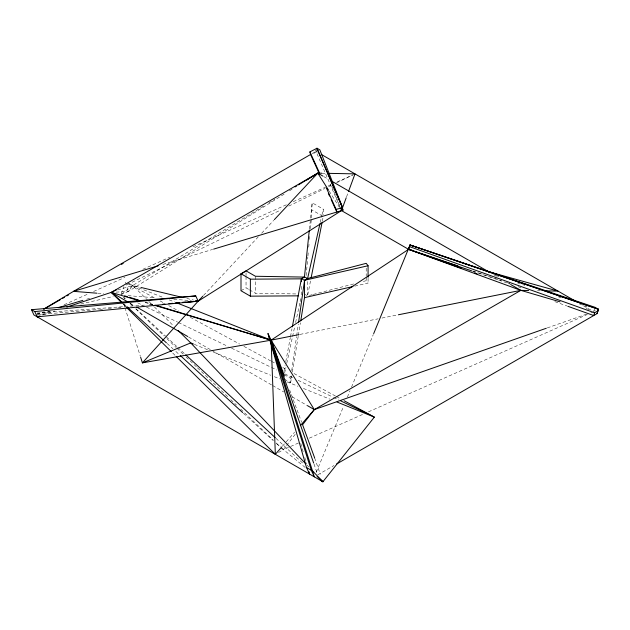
<?xml version="1.0" encoding="UTF-8"?>
<svg xmlns="http://www.w3.org/2000/svg" width="630" height="630" viewBox="0 0 630 630"><rect width="100%" height="100%" fill="white"/><g stroke="black" fill="none" stroke-linecap="round" stroke-linejoin="round"><path stroke-width="0.47" stroke-dasharray="3.15 2.36" d="M306.141 275.53L307.842 256.969M307.936 255.993L308.385 251.11M308.739 247.204L309.015 244.275M309.464 239.392L309.732 236.463M310.448 228.643L311.346 218.878M311.44 217.901L312.157 202.773L323.245 209.168L323.245 214.657M309.409 229.092L312.157 202.773M284.232 379.079L290.627 382.772L291.178 374.425M291.729 370.542L296.549 336.625M296.683 335.656L298.336 324.033M290.627 382.772L291.737 376M292.367 372.133L298.211 336.333M298.368 335.365L300.423 322.788M283.973 371.243L285.067 365.455M285.792 361.596L290.328 337.475M290.509 336.507L291.966 328.789M307.747 294.934L310.582 280.586M322.3 221.272L323.245 216.492L312.157 210.089M284.666 372.905L285.91 367.195M286.737 363.392L294.793 326.285M295.62 322.473L299.959 302.495M300.163 301.542L300.786 298.691M320.237 222.5L321.741 215.838M321.954 214.885L323.245 209.168M316.898 148.617L315.984 151.357L339.94 207.01M593.925 310.795L594.499 309.062M346.555 196.828L348.24 192.237M121.18 293.808L123.85 286.642M316.228 472.319L343.641 406.145M347.39 397.089L350.02 390.742M351.524 387.111L373.299 334.546M120.842 294.706L128.276 291.485L132.741 285.469L264.805 205.301M295.21 434.306L283.28 449.741L278.515 452.49M282.366 446.26L285.563 442.591M286.201 441.858L294.501 432.33M203.506 295.462L258.308 236.801M261.655 233.226L273.68 220.35M121.59 294.131L132.741 285.469L141.278 287.516M115.991 292.123L128.276 291.485L286.067 192.945M289.406 190.858L292.745 188.779M269.01 202.75L274.893 199.174M312.118 153.594L315.984 151.357L316.622 151.728L312.362 154.185M240.999 290.753L246.039 287.839L248.598 289.32M317.756 474.878L333.939 465.538M127.158 284.642L280.815 209.948M288.768 206.081L324.97 188.48M328.506 186.763L331.152 185.472M336.452 182.897L353.233 174.738L336.2 182.338M41.675 314.827L49.731 311.196M64.055 304.755L88.224 293.887M93.594 291.469L124.929 277.373M142.837 269.317L169.69 257.237M192.969 246.771L286.965 204.49M293.226 201.671L330.829 184.755M298.525 442.961L283.28 449.741L281.098 447.749M309.291 438.173L363.108 414.225M368.495 411.831L587.357 314.457M590.948 312.858L593.641 311.661M547.242 327.931L586.215 314.268M42.753 315L54.786 311.023M162.847 264.435L212.688 249.409M36.745 314.102L44.273 311.858M86.625 299.226L90.389 298.1M117.684 289.965L132.741 285.469L163.69 297.707M309.448 295.399L312.283 294.667M313.236 294.423L353.91 283.87M363.368 281.421L366.203 280.681L368.077 283.083L354.8 286.122M36.784 314.275L50.156 311.165M80.727 304.046L113.203 296.486M300.014 334.396L378.126 318.819M381.977 318.048L397.412 314.976M593.523 311.07L595.366 310.787M37.831 314.614L98.438 309.535M99.422 309.456L104.304 309.046M108.218 308.716L112.124 308.393M117.991 307.897L120.928 307.653M144.475 305.133L37.115 313.039L37.178 315.898M149.357 304.778L153.263 304.487M249.448 289.808L255.418 293.257L296.588 293.95M321.709 173.211L325.623 173.289M537.477 290.698L540.414 290.753M97.855 293.273L103.698 293.738M128.04 295.651L155.311 297.801M173.809 299.266L191.339 300.644M186.779 298.447L193.418 300.045M145.113 302.495L152.633 304.739M145.262 302.093L152.775 304.369M472.76 270.947L478.335 272.829M479.265 273.144L501.582 280.657M496.015 275.53L499.732 276.798M517.372 282.815L524.798 285.343M558.212 296.746L561.928 298.014M579.568 304.03L586.995 306.566M586.113 308.543L588.892 309.488M472.658 271.191L509.788 283.862M518.144 286.713L520.931 287.666M554.849 301.652L566.882 305.952M169.147 299.864L174.612 302.022M194.355 344.382L207.987 349.894M213.444 352.099L270.711 375.244M274.349 376.709L279.799 378.913M287.075 381.851L297.982 386.261M303.432 388.466L329.797 399.121M129.528 283.996L132.741 285.469L148.113 300.699M137.686 302.841L143.002 305.408M146.546 307.117L177.573 322.103M178.455 322.529L228.091 346.5M231.635 348.209L270.64 367.046M271.522 367.471L276.838 370.038M284.815 373.889L292.793 377.748M298.116 380.315L332.679 397.002M333.569 397.435L338.885 400.003M127.244 283.098L154.886 298.092M160.075 300.904L164.391 303.25M168.714 305.589L179.077 311.212M190.315 317.307L239.557 344.019M243.881 346.358L270.664 360.888M271.522 361.36L274.979 363.234M282.76 367.447L287.075 369.794M293.989 373.543L335.459 396.034M336.325 396.506L339.783 398.38M583.467 305.786L592.791 311.173M323.741 176.565L327.986 179.022M493.652 274.664L497.046 276.625M507.245 282.516L509.788 283.988M305.211 294.541L306.779 295.439M284.232 374.606L290.627 378.299M129.953 303.164L135.048 306.109M188.575 337.011L210.664 349.76M211.515 350.248L271.829 385.072M272.68 385.568L283.72 391.939M292.218 396.845L307.511 405.673M317.205 152.232L315.984 151.357L315.323 148.774M305.196 467.468L281.145 447.709M123.606 303.66L126.504 306.314M167.147 343.5L172.959 348.815M175.857 351.469L179.487 354.792M243.361 413.225L273.113 440.449M276.743 443.764L280.374 447.087M123.732 297.376L125.173 298.714M130.229 303.392L133.111 306.062M136.001 308.739L165.58 336.129M166.304 336.798L177.124 346.815M177.849 347.484L185.062 354.17M275.979 438.346L304.117 464.397M123.685 297.415L125.102 298.77M130.064 303.51L132.906 306.219M135.741 308.92L164.115 336.003M166.95 338.712L176.172 347.516M176.88 348.193L183.267 354.28M186.102 356.989L196.741 367.148M197.45 367.825L227.95 396.939M230.785 399.641L236.463 405.058M240.715 409.122L273.349 440.268M276.184 442.977L280.437 447.032M123.134 304.085L125.929 306.849M172.707 353.02L175.494 355.777M148.806 301.392L153.696 306.235M154.397 306.928L173.951 326.301M306.983 465.074L308.802 466.98M329.128 191.055L339.428 207.341M332.128 186.827L340.05 206.939M289.635 389.962L291.013 393.648M291.359 394.569L301.66 422.234M314.654 457.931L320.268 474.154M313.968 463.94L317.126 473.059M123.803 304.046L124.685 306.849M124.984 307.779L140.348 356.336M125.512 282.161L128.276 291.485M300.778 443.473L303.471 452.86M304.825 457.561L306.716 464.129M368.077 278.271L368.077 283.083M366.203 268.159L366.203 275.861M366.203 276.83L366.203 280.681M307.558 281.547L307.558 294.934M301.408 286.39L301.408 294.887M255.418 276.263L255.418 293.257M246.039 272.735L246.039 275.57M246.039 276.515L246.039 287.839"/><path stroke-width="0.94" d="M309.306 230.068L304.432 277.09L301.408 278.838L250.378 279.169L240.999 273.759L240.999 290.753L250.378 296.163L298.462 295.848M298.612 322.095L304.534 280.421L307.558 278.673L320.024 223.453M300.738 320.859L304.534 297.636L304.534 280.295L307.558 278.547L366.203 263.34L368.077 265.742L368.077 277.302M292.328 326.86L301.408 278.618L304.432 276.869L307.558 278.547M311.149 277.712L322.111 222.232M373.677 333.64L410.043 244.975L598.5 309.259L597.051 313.63L336.499 464.066M140.647 357.265L142.419 362.872L271.089 340.161L408.594 249.346L410.035 245.007L595.074 307.322L598.492 309.291L597.894 310.881L594.562 312.803L593.728 315.551L567.811 306.282M597.051 313.63L597.894 310.881M193.441 344.011L190.717 342.909L142.419 362.872L198.159 301.179L341.491 210.601L342.523 207.467L319.843 149.861L317.024 148.231L309.905 151.901L310.574 154.484L319.457 173.951M410.043 244.975L408.594 249.346L520.837 290.359L560.038 301.833M342.5 207.845L346.216 197.741M348.579 191.315L354.997 173.88L328.561 173.352M302.967 424.266L314.307 409.602L520.837 290.359L528.672 290.517M31.5 309.684L34.784 311.582L37.202 316.835L198.159 301.179L195.741 295.927L31.5 309.684L33.918 314.945L322.875 481.769L374.338 417.123L344.098 400.719M176.195 356.462L275.341 454.324L281.728 446.993M300.25 425.73L314.307 409.602L546.312 328.254M182.519 302.495L198.159 301.179L202.836 296.171M274.349 219.634L317.796 173.132L321.709 173.211M306.936 179.912L317.796 173.132L322.891 176.077M295.084 186.921L296.761 185.897M298.447 184.881L317.796 173.132L328.608 190.236M43.73 309.094L73.505 291.351L310.574 154.484M43.935 309.157L60.126 299.809M62.677 298.336L64.386 297.352M66.938 295.88L68.646 294.895M74.608 291.446L76.317 290.461M121.48 264.387L123.181 263.403M317.796 173.132L111.266 292.375L66.827 307.054M240.999 273.759L246.039 270.845L255.418 276.263L304.432 277.09M116.566 289.8L111.266 292.375L121.74 302.707M37.202 316.835L39.973 315.921M326.466 188.181L336.16 209.42L342.334 207.593L342.996 210.176L213.633 249.126M158.146 265.852L73.505 291.351L96.878 293.194M58.393 307.645L82.861 300.345M304.534 280.295L368.077 265.742M304.534 297.636L352.902 286.563M154.507 305.306L271.089 340.161L299.053 334.585M398.373 314.779L520.837 290.359L510.639 284.476M34.784 311.582L195.741 295.927M162.965 304.132L164.918 303.967M168.832 303.636L172.738 303.314M175.675 303.069L179.581 302.739M175.707 302.833L177.66 302.691M182.542 302.329L185.472 302.116M188.401 301.904L198.159 301.179L196.261 300.723M545.312 290.855L558.038 291.107L486.155 271.01M195.237 300.951L198.159 301.179M141.278 287.516L182.038 297.313M113.006 292.8L111.266 292.375L122.874 302.998M340.822 208.018L341.491 210.601L408.594 249.346L412.382 250.401M139.466 300.809L111.266 292.375L128.252 302.18M124.598 295.84L127.418 296.698M129.3 297.266L138.687 300.108M155.586 305.219L271.089 340.161L314.307 409.602L307.511 405.673M461.357 268.215L408.594 249.346L457.884 265.939M410.035 245.007L598.492 309.291M408.594 249.346L471.728 270.876M409.437 246.598L594.562 312.803M474.319 272.845L477.099 273.837M176.431 302.739L271.089 340.161L284.484 376.126M337.066 402.058L374.338 417.123L340.657 400.861M321.332 154.445L574.993 300.896M331.388 180.983L490.25 272.703M304.534 280.421L301.408 278.618L301.408 281.673M136.749 307.086L187.724 336.514M306.487 467.523L311.267 470.279L314.354 476.847L271.089 340.161L268.002 333.593L306.487 467.523L309.574 474.091L308.794 471.382M319.323 478.894L322.875 481.769L312.441 470.799M127.961 307.645L166.422 342.838M180.212 355.454L242.629 412.555M185.787 354.832L275.255 437.677M317.103 476.43L322.875 481.769M126.622 307.534L171.305 351.642M178.148 330.459L190.717 342.909L305.629 463.648M309.905 151.901L319.599 173.14M328.348 193.418L329.553 196.072M331.175 199.615L336.829 212.003L336.16 209.42M317.024 148.231L342.523 207.467M316.827 148.357L342.334 207.593M342.232 208.396L342.996 210.176M302.345 424.084L314.654 457.931M275.341 454.324L271.089 340.161L313.653 463.026M268.002 333.593L311.267 470.279M271.089 340.161L277.027 360.825M250.378 279.169L250.378 296.163"/></g></svg>
